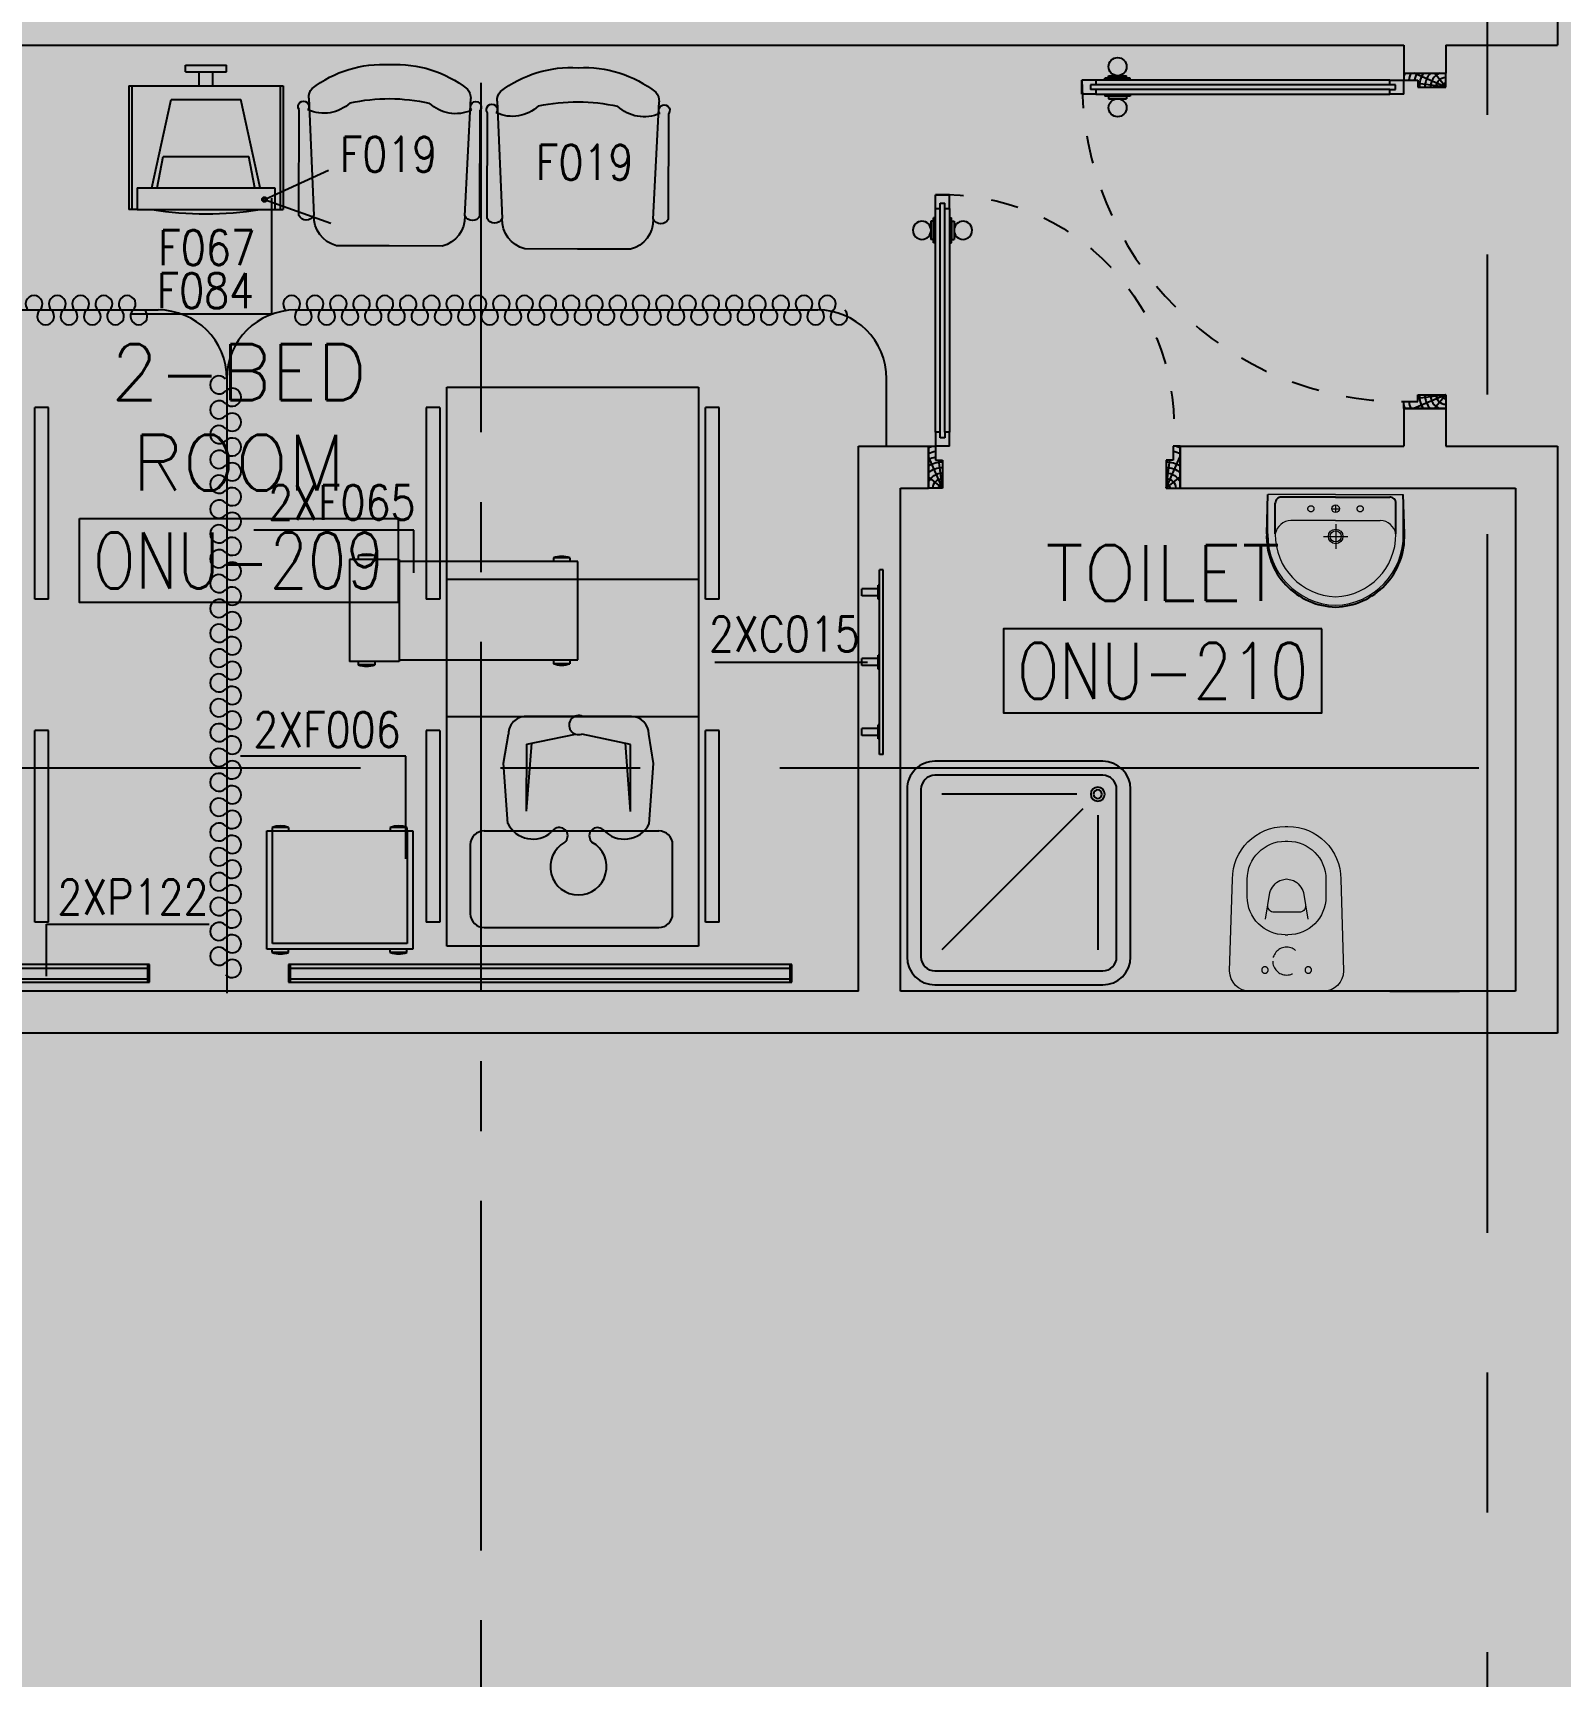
# Model space of a CAD drawing. Extents: x 88852.7 to 88945.7, y 39921.6 to 40001.1.
# Drawn here: x 88862.77 to 88868.23, y 39936.03 to 39941.91 of the extents above; entities that cross this region are included whole.
import ezdxf
from ezdxf.enums import TextEntityAlignment as Align

# ---------------------------------------------------------------- set-up
doc = ezdxf.new("R2010")
doc.units = 0
doc.header["$MEASUREMENT"] = 0
for name, pattern in [('CENTER', [2, 1.25, -0.25, 0.25, -0.25]), ('CENTERX2', [4, 2.5, -0.5, 0.5, -0.5]), ('DASHED', [0.75, 0.5, -0.25]), ('HIDDEN', [0.375, 0.25, -0.125]), ('HIDDEN2', [0.1875, 0.125, -0.0625])]:
    doc.linetypes.add(name, pattern=pattern)
for name, color, linetype in [('A-TEXT', 7, 'CONTINUOUS'), ('AXES', 11, 'CENTERX2'), ('AXES1', 11, 'CENTER'), ('DOOR', 7, 'CONTINUOUS'), ('FIX', 3, 'CONTINUOUS'), ('MEDICAL', 4, 'CONTINUOUS'), ('NON-MEDICAL', 4, 'CONTINUOUS'), ('RM-BOX', 4, 'CONTINUOUS'), ('RM-NAME', 2, 'CONTINUOUS'), ('RM-NO', 2, 'CONTINUOUS'), ('WALL', 4, 'CONTINUOUS')]:
    doc.layers.add(name, color=color, linetype=linetype)
doc.styles.add('ROMANS', font='ROMANS.shx', dxfattribs={"width": 0.6})
doc.dimstyles.new('DIM-OUT', dxfattribs={"dimscale": 0, "dimtxt": 0.24, "dimasz": 0.08, "dimexe": 0.02, "dimexo": 0.02, "dimgap": 0.05, "dimtad": 1, "dimdec": 0, "dimlfac": 1000, "dimzin": 0, "dimdsep": 46, "dimtxsty": 'ROMANS', "dimblk1": 'ARCHTICK', "dimblk2": 'ARCHTICK', "dimsah": 1, "dimcen": 0.01, "dimdle": 0.08, "dimclrd": 4, "dimclre": 4, "dimclrt": 2, "dimadec": 0, "dimazin": 0, "dimtp": 2, "dimtm": 2, "dimtfac": 0.1142857142857143, "dimtdec": 0, "dimtix": 1, "dimtmove": 2, "dimatfit": 3, "dimldrblk": 'ARCHTICK', "dimfxl": 0, "dimtolj": 1, "dimtzin": 0, "dimarcsym": 0})

# ---------------------------------------------------------------- blocks, each defined once
blk = doc.blocks.new('WC1')
at = {"layer": 'FIX', "lineweight": 20}
for p, q in [((-210.0000000029686, 203.8204326368286), (-537.9999999286665, 193.8204326393316)), ((-474.9999999413558, 140.8204326525447), (-537.9999999286665, 140.8204326525447)), ((-137.0000000270957, 0.001240427664015442), (-137.0000000270957, 130.8204326531268)), ((-394.8190632529149, 75.68691823486006), (-490.3663137184049, 60.12952448159922)), ((-726.9999998800631, 4.820432680658996), (-726.9999998800631, -4.817951825360069)), ((-673.9999998932763, 4.820432681706734), (-673.9999998932763, -4.817951825360069)), ((-533.6865895071242, 24.24526864886866), (-539.5413532511157, 0.001240431301994249)), ((-539.5413532511157, 0.001240431301994249), (-533.6865895071242, -24.24278778629377)), ((-338.999999976746, 4.820432680950034), (-338.999999976746, -4.817951826087665)), ((-137.0000000270957, -130.8179517899407), (-137.0000000270957, 0.001240427664015442)), ((-490.3663137184049, -60.12704361174838), (-394.8190632529149, -75.6844373869535)), ((-537.9999999286665, -140.8179517899407), (-474.9999999413558, -140.8179517899407)), ((-537.9999999286665, -193.8179517767567), (-210.0000000029395, -203.8179517742537)), ((-213.1572988978296, -203.8179517742828), (-210.0000000035507, -203.8179517742828))]:
    blk.add_line(p, q, dxfattribs=at)
at = {"layer": 'FIX', "linetype": 'Continuous', "lineweight": 20}
blk.add_line((-420.1086438769998, -47.34975640615448), (-420.4314501879271, 44.6286713128502), dxfattribs=at)
at = {"layer": 'FIX', "linetype": 'HIDDEN', "lineweight": 20, "ltscale": 0.05}
for centre in [(-213.1572988978296, 77.50124041197705), (-213.1572988978296, -77.49875954940217)]:
    blk.add_circle(centre, 11.63803426258817, dxfattribs=at)
at = {"layer": 'FIX', "linetype": 'HIDDEN2', "lineweight": 20, "ltscale": 0.3}
blk.add_circle((-245, 0), 49.81065704648448, dxfattribs=at)
at = {"layer": 'FIX', "lineweight": 20}
for centre, radius, start, end in [((-537.9999999250576, 4.820432684326079), 188.9999999550255, 90.00000000166753, 180.0000000016675), ((-210.0000000088476, 130.8204326550767), 72.9999999817519, 359.9999999983325, 89.99999999833247), ((-537.9999999255524, 4.820432684820844), 135.999999967722, 90.00000000166753, 180.0000000016675), ((-474.999999944499, 4.820432684820844), 135.999999967722, 359.9999999983325, 89.99999999833247), ((-464.3609761304397, -17.61048578153714), 81.97430560104621, 108.4959527768842, 128.924167104086), ((-473.0448338629503, -6.857746605353896), 68.15291692588886, 128.9241670934087, 152.846818088903), ((-537.9999999286665, -4.817951825360069), 188.9999999513875, 180, 270), ((-537.9999999286665, -4.817951825360069), 135.9999999645952, 180, 270), ((-473.0448338628339, 6.860227468045196), 68.15291692606822, 207.1531819110969, 231.0758329065913), ((-464.3609761507541, 17.61296664757538), 81.97430559098913, 231.0758329089363, 251.504047235508), ((-474.9999999413558, -4.817951825360069), 135.9999999645952, 270, 0), ((-210.0000000074942, -130.8179517938843), 72.99999998039857, 270.0000000033351, 2.918171642461503e-09)]:
    blk.add_arc(centre, radius, start, end, dxfattribs=at)
at = {"layer": 'FIX', "linetype": 'Continuous', "lineweight": 20}
for centre, start, end in [((-442.6786698182405, 45.53535193303833), 357.6662144383911, 91.61214824291638), ((-442.3558635072841, -45.58543171666679), 268.3878517570836, 2.333785561608914)]:
    blk.add_arc(centre, 22.26568775101992, start, end, dxfattribs=at)
blk = doc.blocks.new('DOOR90')
at = {"layer": 'DOOR', "linetype": 'ByBlock'}
for p, q in [((0, 0), (-150, 0)), ((-200, -25), (-1000, -25)), ((-200, -42), (-1000, -41.9999999999709)), ((-200, -58), (-1000, -58)), ((-1000, -75), (-200, -75))]:
    blk.add_line(p, q, dxfattribs=at)
at = {"layer": 'DOOR', "color": 0, "linetype": 'ByBlock'}
for p, q in [((-150, 0), (-150, -25)), ((-150, 0), (0, 0)), ((0, -50), (0, 0)), ((-1050, -25), (-1050, -75)), ((-1050, -75), (-1050, -25)), ((-1000, -25), (-1050, -25)), ((-1020, -42), (-1020, -58)), ((-1000, -41.9999999999709), (-1020, -41.9999999999709)), ((-1000, -58), (-1020, -58)), ((-1000, -25), (-1000, -41.9999999999709)), ((-1000, -58), (-1000, -75)), ((-967.6424572214019, -25), (-967.6424572214019, -17.79999999995925)), ((-877.6424572214019, -17.79999999995925), (-967.6424572214019, -17.79999999995925)), ((-955.042457221396, -17.79999999995925), (-955.042457221396, -8.799999999959255)), ((-955.042457221396, -8.799999999959255), (-890.2424572214077, -8.799999999959255)), ((-955.042457221396, -17.79999999995925), (-890.2424572214077, -17.79999999995925)), ((-890.2424572214077, -17.79999999995925), (-890.2424572214077, -8.799999999959255)), ((-877.6424572214019, -25), (-877.6424572214019, -17.79999999995925)), ((-200, -42), (-200, -25)), ((-200, -25), (-150, -25)), ((-180, -42), (-200, -42)), ((-200, -75), (-200, -58)), ((-200, -58), (-180, -58)), ((-180, -58), (-180, -42)), ((-150, -75), (-150, -25)), ((-150, -25), (-100, -25)), ((-100, -25), (-100, -50)), ((-100, -50), (0, -50)), ((-1000, -75), (-1050.000000000029, -74.99999999947613)), ((-967.6424572214019, -75), (-967.6424572214019, -82.20000000004075)), ((-877.6424572214019, -82.20000000004075), (-967.6424572214019, -82.20000000004075)), ((-955.042457221396, -82.20000000004075), (-955.042457221396, -91.20000000004075)), ((-955.042457221396, -82.20000000004075), (-890.2424572214077, -82.20000000004075)), ((-955.042457221396, -91.20000000004075), (-890.2424572214077, -91.20000000004075)), ((-890.2424572214077, -82.20000000004075), (-890.2424572214077, -91.20000000004075)), ((-877.6424572214019, -75), (-877.6424572214019, -82.20000000004075)), ((-150, -75), (-200, -75)), ((-150, -900), (-150, -875)), ((-150, -875), (-100, -875)), ((-100, -850), (0, -850)), ((-100, -875), (-100, -850)), ((0, -850), (0, -900)), ((0, -900), (-150, -900)), ((-150, -900), (0, -900))]:
    blk.add_line(p, q, dxfattribs=at)
at = {"layer": 'DOOR', "color": 9, "linetype": 'ByBlock'}
for p, q in [((0, -50), (-113.7099299924448, 0)), ((0, -50), (-40.1457343158545, 0)), ((0, -50), (-100, -36.64271395650576)), ((0, -850), (-113.7099299924448, -900)), ((0, -850), (-100, -863.3572860434942)), ((0, -850), (-40.1457343158545, -900))]:
    blk.add_line(p, q, dxfattribs=at)
at = {"layer": 'DOOR', "color": 0, "linetype": 'ByBlock'}
for centre in [(-922.6424572214019, 23.53094421501737), (-922.6424572214019, -123.5309442149592)]:
    blk.add_circle(centre, 32.39999999998526, dxfattribs=at)
at = {"layer": 'DOOR', "color": 9, "linetype": 'ByBlock'}
for centre, radius, start, end in [((0, -50), 74.40195781277725, 137.776426416831, 180), ((0, -50), 54.40195781277725, 113.2073828919768, 180), ((0, -50), 154.4019578127773, 161.1052885492919, 166.2857707775487), ((0, -50), 134.4019578127773, 158.1598493930306, 169.2800236451594), ((0, -50), 114.4019578127773, 154.0838418820621, 167.3774258712913), ((0, -50), 94.40195781277725, 148.0181880330829, 180), ((0, -50), 34.40195781277725, 90, 180), ((0, -50), 14.40195781277725, 90, 180), ((0, -850), 134.4019578127773, 190.7199763548406, 201.8401506069695), ((0, -850), 94.40195781277725, 180, 211.9818119669171), ((0, -850), 74.40195781277725, 180, 222.223573583169), ((0, -850), 54.40195781277725, 180, 246.7926171080232), ((0, -850), 34.40195781277725, 180, 270), ((0, -850), 14.40195781277725, 180, 270), ((0, -850), 154.4019578127773, 193.7142292224513, 198.8947114507081)]:
    blk.add_arc(centre, radius, start, end, dxfattribs=at)
at = {"layer": 'DOOR', "linetype": 'HIDDEN', "ltscale": 0.5}
blk.add_arc((-222.2222222220007, -49.99999999976717), 828.155208510499, 178.2701163782035, 275.0030377050298, dxfattribs=at)
blk = doc.blocks.new('DOOR100')
at = {"layer": 'DOOR', "color": 0, "linetype": 'ByBlock'}
for p, q in [((-76.05026414147142, 1251.086443322136), (-76.05026414094755, 1301.086443322165)), ((-76.05026414145686, 1301.086443322136), (-26.05026414145686, 1301.086443322136)), ((-26.05026414145686, 1301.086443322136), (-76.05026414145686, 1301.086443322136)), ((-26.05026414147142, 1251.086443322136), (-26.05026414145686, 1301.086443322136)), ((-59.05026414145686, 1251.086443322136), (-76.05026414147142, 1251.086443322136)), ((-59.05026414145686, 1251.086443322136), (-59.05026414145686, 1271.086443322136)), ((-43.05026414145686, 1271.086443322136), (-59.05026414145686, 1271.086443322136)), ((-43.05026414144231, 1251.086443322136), (-43.05026414144231, 1271.086443322136)), ((-26.05026414147142, 1251.086443322136), (-43.05026414144231, 1251.086443322136)), ((-92.25026414151216, 1206.128900543532), (-92.25026414151216, 1141.328900543544)), ((-83.25026414151216, 1206.128900543532), (-92.25026414151216, 1206.128900543532)), ((-83.25026414151216, 1128.728900543538), (-83.25026414151216, 1218.728900543538)), ((-76.05026414147142, 1218.728900543538), (-83.25026414151216, 1218.728900543538)), ((-83.25026414151216, 1206.128900543532), (-83.25026414151216, 1141.328900543544)), ((-26.05026414145686, 1218.728900543538), (-18.85026414141612, 1218.728900543538)), ((-18.85026414141612, 1128.728900543538), (-18.85026414141612, 1218.728900543538)), ((-18.85026414141612, 1206.128900543532), (-18.85026414141612, 1141.328900543544)), ((-18.85026414141612, 1206.128900543532), (-9.850264141416119, 1206.128900543532)), ((-9.850264141416119, 1206.128900543532), (-9.850264141416119, 1141.328900543544)), ((-83.25026414151216, 1141.328900543544), (-92.25026414151216, 1141.328900543544)), ((-76.05026414147142, 1128.728900543538), (-83.25026414151216, 1128.728900543538)), ((-26.05026414145686, 1128.728900543538), (-18.85026414141612, 1128.728900543538)), ((-18.85026414141612, 1141.328900543544), (-9.850264141416119, 1141.328900543544)), ((-76.0502641411731, 200), (-59.0502641411731, 200)), ((-76.0502641411731, 150), (-76.0502641411731, 200)), ((-59.0502641411731, 200), (-59.0502641411731, 180)), ((-59.0502641411731, 180), (-43.0502641411731, 180)), ((-43.0502641411731, 200), (-26.0502641411731, 200)), ((-43.0502641411731, 180), (-43.0502641411731, 200)), ((-26.0502641411731, 200), (-26.0502641411731, 150)), ((-1201.050264141173, 0), (-1201.050264141173, 150)), ((-1201.050264141173, 150), (-1176.050264141173, 150)), ((-1201.050264141173, 150), (-1201.050264141173, 0)), ((-1176.050264141173, 150), (-1176.050264141173, 100)), ((-76.0502641411731, 150), (-26.0502641411731, 150)), ((-1.050264141173102, 150), (-26.0502641411731, 150)), ((-26.0502641411731, 150), (-26.0502641411731, 100)), ((-1.050264141173102, 150), (-1.050264141173102, 0)), ((-1176.050264141173, 100), (-1151.050264141173, 100)), ((-1151.050264141173, 100), (-1151.050264141173, 0)), ((-51.0502641411731, 100), (-51.0502641411731, 0)), ((-26.0502641411731, 100), (-51.0502641411731, 100)), ((-1151.050264141173, 0), (-1201.050264141173, 0)), ((-51.0502641411731, 0), (-1.050264141173102, 0))]:
    blk.add_line(p, q, dxfattribs=at)
at = {"layer": 'DOOR', "linetype": 'ByBlock'}
for p, q in [((-76.05026414147142, 1251.086443322136), (-76.0502641411731, 200)), ((-59.0502641411731, 200), (-59.05026414145686, 1251.086443322136)), ((-43.0502641411731, 200), (-43.05026414144231, 1251.086443322136)), ((-26.0502641411731, 200), (-26.05026414147142, 1251.086443322136))]:
    blk.add_line(p, q, dxfattribs=at)
at = {"layer": 'DOOR', "color": 9, "linetype": 'ByBlock'}
for p, q in [((-1151.050264141173, 0), (-1201.050264141173, 113.7099299924448)), ((-1151.050264141173, 0), (-1164.407550184667, 100)), ((-51.0502641411731, 0), (-1.050264141173102, 113.7099299924448)), ((-51.0502641411731, 0), (-37.69297809767886, 100)), ((-1151.050264141173, 0), (-1201.050264141173, 40.1457343158545)), ((-51.0502641411731, 0), (-1.050264141173102, 40.1457343158545))]:
    blk.add_line(p, q, dxfattribs=at)
at = {"layer": 'DOOR', "color": 0, "linetype": 'ByBlock'}
for centre in [(-124.5812083564306, 1173.728900543538), (22.48068007354595, 1173.728900543538)]:
    blk.add_circle(centre, 32.39999999998526, dxfattribs=at)
at = {"layer": 'DOOR', "linetype": 'HIDDEN', "ltscale": 0.5}
blk.add_arc((-26.83337057878089, 151.8682979160003), 1149.218412220441, 89.96095720661235, 180.0931464649618, dxfattribs=at)
at = {"layer": 'DOOR', "color": 9, "linetype": 'ByBlock'}
for centre, radius, start, end in [((-1151.050264141159, 0), 154.4019578127773, 103.7142292225058, 108.8947114506697), ((-1151.050264141159, 0), 134.4019578127773, 100.7199763547379, 111.8401506071935), ((-51.05026414115855, 0), 134.4019578127773, 68.15984939280652, 79.2800236452621), ((-51.05026414115855, 0), 154.4019578127773, 71.10528854933027, 76.28577077749422), ((-1151.050264141159, 0), 94.40195781277725, 90, 121.9818119669707), ((-1151.050264141159, 0), 74.40195781277725, 90, 132.223573583291), ((-51.05026414115855, 0), 94.40195781277725, 58.01818803302934, 90), ((-51.05026414115855, 0), 74.40195781277725, 47.77642641670901, 90), ((-51.05026414115855, 0), 114.4019578127773, 64.08384188208258, 77.37742587111109), ((-1151.050264141159, 0), 54.40195781277725, 90, 156.7926171080343), ((-1151.050264141159, 0), 34.40195781277725, 90, 180), ((-1151.050264141159, 0), 14.40195781277725, 90, 180), ((-51.05026414115855, 0), 54.40195781277725, 23.20738289196568, 90), ((-51.05026414115855, 0), 34.40195781277725, 0, 90), ((-51.05026414115855, 0), 14.40195781277725, 0, 90)]:
    blk.add_arc(centre, radius, start, end, dxfattribs=at)
blk = doc.blocks.new('SHR1')
at = {"layer": 'FIX'}
for p, q in [((-195.7106781186449, 195.7106781186521), (-700, 700)), ((-142.6776695296576, 217.6776695296649), (-142.6776695296576, 700)), ((-217.6776695296576, 142.6776695296649), (-700, 142.6776695296649))]:
    blk.add_line(p, q, dxfattribs=at)
for points in [[(-825, 125), (-825, 725, -0.4142135623730951), (-725, 825), (-125, 825, -0.4142135623730951), (-25, 725), (-25, 125, -0.4142135623730951), (-125, 25), (-725, 25, -0.4142135623730951)], [(-775, 125), (-775, 725, -0.414213562373095), (-725, 775), (-125, 775, -0.414213562373095), (-75, 725), (-75, 125, -0.414213562373095), (-125, 75), (-725, 75, -0.414213562373095)]]:
    blk.add_lwpolyline(points, format="xyb", close=True, dxfattribs=at)
for radius in [25, 15]:
    blk.add_circle((-142.6776695296576, 142.6776695296649), radius, dxfattribs=at)
blk = doc.blocks.new('LAV1')
at = {"layer": 'FIX', "linetype": 'DASHED', "lineweight": 20, "ltscale": 0.05}
for p, q in [((-0.4694115376332775, 170.0000000142027), (-0.4694115376332775, 269.9999999857973)), ((-0.4694115376332775, 170.0000000142027), (-0.4694115376332775, 269.9999999857973)), ((49.53058844816405, 220), (-50.46941152343061, 220))]:
    blk.add_line(p, q, dxfattribs=at)
at = {"layer": 'FIX', "linetype": 'ByBlock', "ltscale": 0.3}
for p, q in [((-280, 209.9999999994616), (-275, 49.99999999994179)), ((-245, 210.0000000001601), (-245.0071684214636, 84.99999999749707)), ((245, 210.0000000001601), (245.0071684214636, 84.99999999749707)), ((280, 209.9999999994616), (275, 49.99999999994179)), ((0, 59.99999999755528), (-220.159092843387, 59.99999999752617)), ((0, 59.99999999755528), (220.159092843387, 59.99999999752617))]:
    blk.add_line(p, q, dxfattribs=at)
at = {"layer": 'FIX', "linetype": 'Continuous', "lineweight": 20}
for p, q in [((-274.9999999999418, 209.9999999999418), (-275, 49.99999999994179)), ((274.9999999999418, 209.9999999999418), (275, 49.99999999994179)), ((0, 155), (-181.4175303101365, 155)), ((0, 155), (181.4175303101365, 155)), ((0, 50), (-275, 49.99999999994179)), ((0, 50.00000000005821), (-252.4649419615453, 50.00000000005821)), ((0, 50), (275, 49.99999999994179)), ((0, 50.00000000005821), (252.4649419615453, 50.00000000005821))]:
    blk.add_line(p, q, dxfattribs=at)
at = {"layer": 'FIX', "lineweight": 20}
for p, q in [((15.61226091068238, 107.4999999987776), (-15.48742383631179, 107.4999999987776)), ((2.491287887096405e-08, 91.9501576180046), (2.491287887096405e-08, 123.0498423795507))]:
    blk.add_line(p, q, dxfattribs=at)
for centre, radius in [((-0.4694115376332775, 220), 29.5), ((-0.4694115376332775, 220), 22.5), ((2.491287887096405e-08, 107.4999999987776), 15.54984237273808)]:
    blk.add_circle(centre, radius, dxfattribs=at)
at = {"layer": 'FIX', "linetype": 'HIDDEN', "lineweight": 20, "ltscale": 0.05}
for centre in [(-99.99999997508712, 107.4999999987776), (99.99999997508712, 107.4999999987776)]:
    blk.add_circle(centre, 12.43987389819046, dxfattribs=at)
at = {"layer": 'FIX', "linetype": 'ByBlock', "ltscale": 0.3}
for centre, radius, start, end in [((6.861270151246572, 220.0495655717823), 287.0372485949996, 91.37764975247644, 182.006413439361), ((-6.861270151246572, 220.0495655717823), 287.0372485949996, 357.993586560639, 88.62235024752358), ((-220.1367860755417, 84.87070840633532), 24.8707184123799, 179.7021438729012, 269.9486109004399), ((220.1367860755417, 84.87070840633532), 24.8707184123799, 270.0513890995601, 0.2978561270987753)]:
    blk.add_arc(centre, radius, start, end, dxfattribs=at)
at = {"layer": 'FIX', "linetype": 'Continuous', "lineweight": 20}
for centre, radius, start, end in [((8.362960975442547, 216.6826060375752), 283.4417486471838, 91.69879626983797, 181.3509675422777), ((-8.362960975442547, 216.6826060375752), 283.4417486471838, 358.6490324577223, 88.30120373016202), ((7.639794464339502, 212.4520616861846), 252.6502458993284, 91.73280937402431, 180.4884212311979), ((-7.639794464339502, 212.4520616861846), 252.6502458993284, 359.5115787688021, 88.26719062597567), ((-179.1751118609682, 221.8444314090302), 66.882033842421, 190.2005602816864, 268.0786290524953), ((179.1751118609682, 221.8444314090302), 66.882033842421, 271.9213709475048, 349.7994397183136)]:
    blk.add_arc(centre, radius, start, end, dxfattribs=at)
blk = doc.blocks.new('RM1')
at = {"layer": 'RM-BOX'}
blk.add_lwpolyline([(569.8908462408872, -200), (-569.890846240829, -200), (-569.8908462407999, -500), (569.8908462407999, -500)], close=True, dxfattribs=at)
at = {"layer": 'RM-NAME', "style": 'ROMANS'}
for tag, p in [('ROOMNAME1', (-5.820766091346741e-11, 323.8095238095266)), ('ROOMNAME2', (0, 0))]:
    blk.add_attdef(tag, text='', height=200, dxfattribs=at).set_placement(p, align=Align.MIDDLE)
at = {"layer": 'RM-NO', "style": 'ROMANS', "width": 0.8}
blk.add_attdef('ROOMNO', text='', height=200, dxfattribs=at).set_placement((0, -350), align=Align.MIDDLE)

msp = doc.modelspace()

# ---------------------------------------------------------------- linework, layer by layer
at = {"layer": 'AXES'}
for p, q in [((88867.97025844976, 39921.61526879654), (88867.97025844976, 40000.42794392369)), ((88853.43860656461, 39939.27956244052), (88876.97025844976, 39939.27956244052))]:
    msp.add_line(p, q, dxfattribs=at)
at = {"layer": 'AXES1'}
msp.add_line((88864.37025844975, 39928.47956244052), (88864.37025844975, 39987.29956244052), dxfattribs=at)
msp.add_line((88864.37025844975, 39928.47956244052), (88864.37025844975, 39987.29956244052), dxfattribs=at)
at = {"layer": 'FIX'}
msp.add_line((88866.52254777163, 39939.13185175983), (88866.01825844975, 39938.62756243795), dxfattribs=at)
at = {"layer": 'MEDICAL'}
for p, q in [((88863.31162523967, 39941.79313905291), (88863.45926303495, 39941.79313905291)), ((88863.31162523967, 39941.76869087177), (88863.31162523967, 39941.79313905291)), ((88863.45926303495, 39941.76869087177), (88863.45926303495, 39941.79313905291)), ((88863.31162523967, 39941.76869087177), (88863.45926303495, 39941.76869087177)), ((88863.36083783809, 39941.71947827334), (88863.36083783809, 39941.76869087177)), ((88863.41005043652, 39941.71947827334), (88863.41005043652, 39941.76869087177)), ((88863.10985358612, 39941.71947827334), (88863.66103468848, 39941.71947827334)), ((88863.10985358612, 39941.71947827334), (88863.10985358612, 39941.27656488751)), ((88863.11969610582, 39941.71947827334), (88863.11969610582, 39941.27656488751)), ((88863.19208219643, 39941.35389897075), (88863.26067298993, 39941.67026567492)), ((88863.26067298993, 39941.67026567492), (88863.5102152847, 39941.67026567492)), ((88863.57880607819, 39941.35389897075), (88863.5102152847, 39941.67026567492)), ((88863.6511921688, 39941.71947827334), (88863.6511921688, 39941.27656488751)), ((88863.66103468848, 39941.71947827334), (88863.66103468848, 39941.27656488751)), ((88863.21075902559, 39941.35389897075), (88863.23271624191, 39941.4664267412)), ((88863.23271624191, 39941.4664267412), (88863.5381720327, 39941.4664267412)), ((88863.56012924902, 39941.35389897075), (88863.5381720327, 39941.4664267412)), ((88863.59497832997, 39941.31281181322), (88863.82363621861, 39941.41759843263)), ((88863.13938114519, 39941.35389897075), (88863.13938114519, 39941.27656488751)), ((88863.13938114519, 39941.35389897075), (88863.63150712944, 39941.35389897075)), ((88863.63150712944, 39941.35389897075), (88863.63150712944, 39941.27656488751)), ((88863.13938114519, 39941.27656488751), (88863.10985358612, 39941.27656488751)), ((88863.13938114519, 39941.27656488751), (88863.63150712944, 39941.27656488751)), ((88863.59497832997, 39941.31281181322), (88863.83177396527, 39941.22800324791)), ((88863.63150712944, 39941.27656488751), (88863.66103468848, 39941.27656488751)), ((88861.12025844975, 39940.91717292956), (88863.21407067469, 39940.91717292963)), ((88863.70604735547, 39940.91717292956), (88865.57419629728, 39940.91717292963)), ((88863.4599899147, 39940.6711099375), (88863.4599899147, 39938.47238211735)), ((88865.82025844975, 39940.42956244051), (88865.82025844975, 39940.6711099375)), ((88864.24711660239, 39938.64059501539), (88864.24711660239, 39940.64059501539)), ((88864.24711660239, 39940.64059501539), (88865.14711660238, 39940.64059501539)), ((88865.14711660238, 39940.64059501539), (88865.14711660238, 39938.64059501539)), ((88862.77330254739, 39939.88238744531), (88862.77330254739, 39940.56813723167)), ((88862.82251514582, 39940.56813723167), (88862.77330254739, 39940.56813723167)), ((88862.82251514582, 39939.88238744531), (88862.82251514582, 39940.56813723167)), ((88864.2221166024, 39940.56813723167), (88864.17290400396, 39940.56813723167)), ((88864.17290400396, 39940.56813723167), (88864.17290400396, 39939.88238744531)), ((88864.2221166024, 39940.56813723167), (88864.2221166024, 39939.88238744531)), ((88865.17211660239, 39939.88238744531), (88865.17211660239, 39940.56813723167)), ((88865.22132920081, 39940.56813723167), (88865.17211660239, 39940.56813723167)), ((88865.22132920081, 39939.88238744531), (88865.22132920081, 39940.56813723167)), ((88864.07638701124, 39940.02393004728), (88863.8992216569, 39940.02393004728)), ((88863.8992216569, 39940.02393004728), (88863.8992216569, 39939.65975681893)), ((88863.9302439272, 39940.03815397064), (88863.9302439272, 39940.02393004728)), ((88863.98929904531, 39940.03815397064), (88863.9302439272, 39940.03815397064)), ((88863.98929904531, 39940.03815397064), (88863.98929904531, 39940.02393004728)), ((88864.07638701124, 39940.02393004728), (88864.07638701124, 39939.65975681893)), ((88864.62828746253, 39940.03069002637), (88864.62828746253, 39940.01777847248)), ((88864.68734258064, 39940.03069002637), (88864.62828746253, 39940.03069002637)), ((88864.68734258064, 39940.03069002637), (88864.68734258064, 39940.01777847248)), ((88864.71615079076, 39940.01777847248), (88864.07638701124, 39940.01777847248)), ((88864.71615079076, 39939.66590839373), (88864.71615079076, 39940.01777847248)), ((88865.14711660238, 39939.95313789929), (88864.24711660239, 39939.95313789929)), ((88862.82251514582, 39939.88238744531), (88862.77330254739, 39939.88238744531)), ((88864.2221166024, 39939.88238744531), (88864.17290400396, 39939.88238744531)), ((88865.22132920081, 39939.88238744531), (88865.17211660239, 39939.88238744531)), ((88864.07638701124, 39939.65975681893), (88863.8992216569, 39939.65975681893)), ((88863.9302439272, 39939.65975681893), (88863.9302439272, 39939.64781440268)), ((88863.98929904531, 39939.64781440268), (88863.9302439272, 39939.64781440268)), ((88863.98929904531, 39939.65975681893), (88863.98929904531, 39939.64781440268)), ((88864.07638701124, 39939.66590839373), (88864.71615079076, 39939.66590839373)), ((88864.62828746253, 39939.66590839373), (88864.62828746253, 39939.65154637481)), ((88864.68734258064, 39939.65154637481), (88864.62828746253, 39939.65154637481)), ((88864.68734258064, 39939.66590839373), (88864.68734258064, 39939.65154637481)), ((88865.14711660238, 39939.46101191504), (88864.24711660239, 39939.46101191504)), ((88862.77330254739, 39938.72657713524), (88862.77330254739, 39939.41232692161)), ((88862.82251514582, 39939.41232692161), (88862.77330254739, 39939.41232692161)), ((88862.82251514582, 39938.72657713524), (88862.82251514582, 39939.41232692161)), ((88864.2221166024, 39939.41232692161), (88864.17290400396, 39939.41232692161)), ((88864.17290400396, 39939.41232692161), (88864.17290400396, 39938.72657713524)), ((88864.2221166024, 39939.41232692161), (88864.2221166024, 39938.72657713524)), ((88865.17211660239, 39938.72657713524), (88865.17211660239, 39939.41232692161)), ((88865.22132920081, 39939.41232692161), (88865.17211660239, 39939.41232692161)), ((88865.22132920081, 39938.72657713524), (88865.22132920081, 39939.41232692161)), ((88863.60325845901, 39939.05402415574), (88864.12491200231, 39939.05402415574)), ((88863.60325845901, 39938.63079580929), (88863.60325845901, 39939.05402415574)), ((88863.68113547265, 39939.06618632763), (88863.62208035454, 39939.06618632763)), ((88863.62208035454, 39939.06618632763), (88863.62208035454, 39939.05402415574)), ((88863.62294349838, 39938.65048084865), (88863.62294349838, 39939.05402415574)), ((88863.68113547265, 39939.06618632763), (88863.68113547265, 39939.05402415574)), ((88864.10385887173, 39939.06618632763), (88864.04480375363, 39939.06618632763)), ((88864.04480375363, 39939.06618632763), (88864.04480375363, 39939.05402415574)), ((88864.10385887173, 39939.06618632763), (88864.10385887173, 39939.05402415574)), ((88864.10522696294, 39939.05402415574), (88864.10522696294, 39938.65048084865)), ((88864.12491200231, 39939.05402415574), (88864.12491200231, 39938.63079580929)), ((88864.38026206495, 39939.05334835024), (88865.00559270201, 39939.05334835024)), ((88864.33104946653, 39939.00413575182), (88864.33104946653, 39938.75672212562)), ((88865.05480530045, 39938.75672212562), (88865.05480530045, 39939.00413575182)), ((88862.82251514582, 39938.72657713524), (88862.77330254739, 39938.72657713524)), ((88864.2221166024, 39938.72657713524), (88864.17290400396, 39938.72657713524)), ((88864.38026206495, 39938.70750952719), (88865.00559270201, 39938.70750952719)), ((88865.22132920081, 39938.72657713524), (88865.17211660239, 39938.72657713524)), ((88864.12491200231, 39938.63079580929), (88863.60325845901, 39938.63079580929)), ((88863.62208035454, 39938.61863363738), (88863.62208035454, 39938.63079580929)), ((88863.68113547265, 39938.61863363738), (88863.62208035454, 39938.61863363738)), ((88864.10522696294, 39938.65048084865), (88863.62294349838, 39938.65048084865)), ((88863.68113547265, 39938.61863363738), (88863.68113547265, 39938.63079580929)), ((88864.04480375363, 39938.61863363738), (88864.04480375363, 39938.63079580929)), ((88864.10385887173, 39938.61863363738), (88864.04480375363, 39938.61863363738)), ((88864.10385887173, 39938.61863363738), (88864.10385887173, 39938.63079580929)), ((88865.14711660238, 39938.64059501539), (88864.24711660239, 39938.64059501539)), ((88863.18384117684, 39938.57538721031), (88861.3834848629, 39938.57538721031)), ((88863.17768960205, 39938.56077722015), (88861.38963643771, 39938.56077722015)), ((88863.17768960205, 39938.51233356858), (88863.17768960205, 39938.57538721031)), ((88863.18384117684, 39938.51233356858), (88863.18384117684, 39938.57538721031)), ((88865.48104946551, 39938.57538721031), (88863.68069315157, 39938.57538721031)), ((88863.68069315157, 39938.57538721031), (88863.68069315157, 39938.51233356853)), ((88863.68684472637, 39938.57538721027), (88863.68684472637, 39938.51233356853)), ((88865.4748978907, 39938.56077722015), (88863.68684472637, 39938.56077722015)), ((88865.4748978907, 39938.51233356858), (88865.4748978907, 39938.57538721031)), ((88865.48104946551, 39938.51233356858), (88865.48104946551, 39938.57538721031)), ((88861.3834848629, 39938.51233356857), (88863.18384117684, 39938.51233356858)), ((88861.38963643771, 39938.52386777133), (88863.17768960205, 39938.52386777134)), ((88863.68069315157, 39938.51233356857), (88865.48104946551, 39938.51233356858)), ((88863.68684472637, 39938.52386777133), (88865.4748978907, 39938.52386777134))]:
    msp.add_line(p, q, dxfattribs=at)
at = {"layer": 'MEDICAL', "const_width": 0.0007381889763779523}
for points in [[(88863.82326712413, 39941.41759843263, 1), (88863.8240053131, 39941.41759843263, 1)], [(88863.83177396527, 39941.22800324791, 1), (88863.83251215426, 39941.22800324791, 1)]]:
    msp.add_lwpolyline(points, format="xyb", close=True, dxfattribs=at)
at = {"layer": 'MEDICAL'}
for radius in [0.008681158060852562, 0.005325391936819217]:
    msp.add_circle((88863.59453060466, 39941.31238793267), radius, dxfattribs=at)
for centre, radius, start, end in [((88863.38544413731, 39942.44650560221), 1.185812007059398, 260.6152773515107, 279.3847226484892), ((88863.21392692257, 39940.6711099375), 0.2460629921259841, 0, 90), ((88863.70605290683, 39940.6711099375), 0.2460629921259841, 90, 180), ((88865.57419545762, 39940.6711099375), 0.2460629921259841, 0, 90), ((88863.95977148626, 39939.95203192339), 0.09104330708663272, 71.07535558421918, 108.9246444157808), ((88864.6578150216, 39939.94456797913), 0.09104330708663272, 71.07535558421918, 108.9246444157808), ((88863.95977148626, 39939.73393644992), 0.09104330708660129, 251.0753555842192, 288.9246444157808), ((88864.6578150216, 39939.73766842205), 0.09104330708660129, 251.0753555842192, 288.9246444157808), ((88863.6516079136, 39938.9800642804), 0.09104330708663272, 71.07535558421918, 108.9246444157808), ((88864.07433131269, 39938.9800642804), 0.09104330708663272, 71.07535558421918, 108.9246444157808), ((88864.38026206495, 39939.00413575182), 0.04921259842519683, 90, 180), ((88865.00559270201, 39939.00413575182), 0.04921259842519683, 0, 90), ((88864.38026206495, 39938.75672212562), 0.04921259842519683, 180, 270), ((88865.00559270201, 39938.75672212562), 0.04921259842519683, 270, 0), ((88863.6516079136, 39938.70475568464), 0.09104330708663272, 251.0753555842192, 288.9246444157808), ((88864.07433131269, 39938.70475568464), 0.09104330708663272, 251.0753555842192, 288.9246444157808)]:
    msp.add_arc(centre, radius, start, end, dxfattribs=at)
at = {"layer": 'MEDICAL', "color": 15}
for centre, radius, start, end in [((88862.77032921246, 39940.93832617241), 0.03022016358404023, 313.5683623532261, 226.4316376467739), ((88862.85364252441, 39940.93832617241), 0.03022016358403887, 313.5683623532261, 226.4316376467739), ((88862.93695583637, 39940.93832617241), 0.03022016358403887, 313.5683623532261, 226.4316376467739), ((88863.02026914831, 39940.93832617241), 0.03022016358404023, 313.5683623532261, 226.4316376467739), ((88863.10358246027, 39940.93832617241), 0.03022016358403887, 313.5683623532261, 226.4316376467739), ((88863.6920562294, 39940.93832617241), 0.03022016358403887, 313.5683623532261, 226.4316376467739), ((88863.77536954134, 39940.93832617241), 0.03022016358403955, 313.5683623532261, 226.4316376467739), ((88863.8586828533, 39940.93832617241), 0.03022016358403887, 313.5683623532261, 226.4316376467739), ((88863.94199616525, 39940.93832617241), 0.03022016358403887, 313.5683623532261, 226.4316376467739), ((88864.0253094772, 39940.93832617241), 0.03022016358403955, 313.5683623532261, 226.4316376467739), ((88864.10862278915, 39940.93832617241), 0.03022016358403887, 313.5683623532261, 226.4316376467739), ((88864.19193610111, 39940.93832617241), 0.03022016358403887, 313.5683623532261, 226.4316376467739), ((88864.27524941305, 39940.93832617241), 0.03022016358403955, 313.5683623532261, 226.4316376467739), ((88864.35856272501, 39940.93832617241), 0.03022016358403887, 313.5683623532261, 226.4316376467739), ((88864.44187603697, 39940.93832617241), 0.03022016358403887, 313.5683623532261, 226.4316376467739), ((88864.52518934892, 39940.93832617241), 0.03022016358403955, 313.5683623532261, 226.4316376467739), ((88864.60850266088, 39940.93832617241), 0.03022016358403887, 313.5683623532261, 226.4316376467739), ((88864.69181597282, 39940.93832617241), 0.03022016358403887, 313.5683623532261, 226.4316376467739), ((88864.77512928478, 39940.93832617241), 0.03022016358403955, 313.5683623532261, 226.4316376467739), ((88864.85844259673, 39940.93832617241), 0.03022016358403887, 313.5683623532261, 226.4316376467739), ((88864.94175590869, 39940.93832617241), 0.03022016358403887, 313.5683623532261, 226.4316376467739), ((88865.02506922063, 39940.93832617241), 0.03022016358403955, 313.5683623532261, 226.4316376467739), ((88865.10838253259, 39940.93832617241), 0.03022016358403887, 313.5683623532261, 226.4316376467739), ((88865.19169584454, 39940.93832617241), 0.03022016358403887, 313.5683623532261, 226.4316376467739), ((88865.2750091565, 39940.93832617241), 0.03022016358404023, 313.5683623532261, 226.4316376467739), ((88865.35832246844, 39940.93832617241), 0.03022016358403887, 313.5683623532261, 226.4316376467739), ((88865.4416357804, 39940.93832617241), 0.03022016358403887, 313.5683623532261, 226.4316376467739), ((88865.52494909236, 39940.93832617241), 0.03022016358404023, 313.5683623532261, 226.4316376467739), ((88865.6082624043, 39940.93832617241), 0.03022016358403887, 313.5683623532261, 226.4316376467739), ((88862.81198586844, 39940.89453397948), 0.0302201635840361, 133.5683623532261, 46.43163764677393), ((88862.8952991804, 39940.89453397948), 0.03022016358403752, 133.5683623532261, 46.43163764677393), ((88862.97861249234, 39940.89453397948), 0.03022016358403887, 133.5683623532261, 46.43163764677393), ((88863.0619258043, 39940.89453397948), 0.0302201635840361, 133.5683623532261, 46.43163764677393), ((88863.14523911625, 39940.89453397948), 0.03022016358403752, 133.5683623532261, 46.43163764677393), ((88863.73371288537, 39940.89453397948), 0.0302201635840382, 133.5683623532261, 46.43163764677393), ((88863.81702619733, 39940.89453397948), 0.0302201635840382, 133.5683623532261, 46.43163764677393), ((88863.90033950927, 39940.89453397948), 0.0302201635840382, 133.5683623532261, 46.43163764677393), ((88863.98365282123, 39940.89453397948), 0.0302201635840382, 133.5683623532261, 46.43163764677393), ((88864.06696613318, 39940.89453397948), 0.0302201635840382, 133.5683623532261, 46.43163764677393), ((88864.15027944514, 39940.89453397948), 0.0302201635840382, 133.5683623532261, 46.43163764677393), ((88864.23359275708, 39940.89453397948), 0.0302201635840382, 133.5683623532261, 46.43163764677393), ((88864.31690606904, 39940.89453397948), 0.0302201635840382, 133.5683623532261, 46.43163764677393), ((88864.40021938099, 39940.89453397948), 0.0302201635840382, 133.5683623532261, 46.43163764677393), ((88864.48353269295, 39940.89453397948), 0.0302201635840382, 133.5683623532261, 46.43163764677393), ((88864.56684600489, 39940.89453397948), 0.0302201635840382, 133.5683623532261, 46.43163764677393), ((88864.65015931685, 39940.89453397948), 0.0302201635840382, 133.5683623532261, 46.43163764677393), ((88864.7334726288, 39940.89453397948), 0.0302201635840382, 133.5683623532261, 46.43163764677393), ((88864.81678594075, 39940.89453397948), 0.0302201635840382, 133.5683623532261, 46.43163764677393), ((88864.9000992527, 39940.89453397948), 0.0302201635840382, 133.5683623532261, 46.43163764677393), ((88864.98341256466, 39940.89453397948), 0.0302201635840382, 133.5683623532261, 46.43163764677393), ((88865.06672587662, 39940.89453397948), 0.0302201635840382, 133.5683623532261, 46.43163764677393), ((88865.15003918856, 39940.89453397948), 0.03022016358403752, 133.5683623532261, 46.43163764677393), ((88865.23335250052, 39940.89453397948), 0.03022016358403887, 133.5683623532261, 46.43163764677393), ((88865.31666581247, 39940.89453397948), 0.0302201635840361, 133.5683623532261, 46.43163764677393), ((88865.39997912443, 39940.89453397948), 0.03022016358403752, 133.5683623532261, 46.43163764677393), ((88865.48329243637, 39940.89453397948), 0.03022016358403887, 133.5683623532261, 46.43163764677393), ((88865.56660574833, 39940.89453397948), 0.0302201635840361, 133.5683623532261, 46.43163764677393), ((88865.64991906028, 39940.89453397948), 0.03022016358403752, 133.5683623532261, 46.43163764677393), ((88863.43208159723, 39940.64908761205), 0.03223484115630669, 43.56836235558358, 316.4316376444164), ((88863.47879326968, 39940.60465384567), 0.03223484115630813, 223.5683623555836, 136.4316376444164), ((88863.43208159723, 39940.56022007931), 0.03223484115630516, 43.56836235558358, 316.4316376444164), ((88863.43208159723, 39940.47135254656), 0.03223484115630813, 43.56836235558358, 316.4316376444164), ((88863.47879326968, 39940.51578631293), 0.03223484115630958, 223.5683623555836, 136.4316376444164), ((88863.47879326968, 39940.42691878018), 0.03223484115630813, 223.5683623555836, 136.4316376444164), ((88863.43208159723, 39940.3824850138), 0.03223484115630669, 43.56836235558358, 316.4316376444164), ((88863.43208159723, 39940.29361748105), 0.03223484115630516, 43.56836235558358, 316.4316376444164), ((88863.47879326968, 39940.33805124743), 0.03223484115630813, 223.5683623555836, 136.4316376444164), ((88863.47879326968, 39940.24918371468), 0.03223484115630958, 223.5683623555836, 136.4316376444164), ((88863.43208159723, 39940.2047499483), 0.03223484115630813, 43.56836235558358, 316.4316376444164), ((88863.43208159723, 39940.11588241556), 0.03223484115630669, 43.56836235558358, 316.4316376444164), ((88863.47879326968, 39940.16031618194), 0.03223484115630813, 223.5683623555836, 136.4316376444164), ((88863.47879326968, 39940.07144864919), 0.03223484115630813, 223.5683623555836, 136.4316376444164), ((88863.43208159723, 39940.02701488281), 0.03223484115630741, 43.56836235558358, 316.4316376444164), ((88863.43208159723, 39939.93814735005), 0.03223484115630741, 43.56836235558358, 316.4316376444164), ((88863.47879326968, 39939.98258111643), 0.03223484115630885, 223.5683623555836, 136.4316376444164), ((88863.47879326968, 39939.89371358368), 0.03223484115630813, 223.5683623555836, 136.4316376444164), ((88863.43208159723, 39939.8492798173), 0.03223484115630741, 43.56836235558358, 316.4316376444164), ((88863.43208159723, 39939.76041228455), 0.03223484115630741, 43.56836235558358, 316.4316376444164), ((88863.47879326968, 39939.80484605093), 0.03223484115630813, 223.5683623555836, 136.4316376444164), ((88863.47879326968, 39939.71597851818), 0.03223484115630885, 223.5683623555836, 136.4316376444164), ((88863.43208159723, 39939.6715447518), 0.03223484115630741, 43.56836235558358, 316.4316376444164), ((88863.43208159723, 39939.58267721906), 0.03223484115630741, 43.56836235558358, 316.4316376444164), ((88863.47879326968, 39939.62711098544), 0.03223484115630813, 223.5683623555836, 136.4316376444164), ((88863.47879326968, 39939.53824345268), 0.03223484115630813, 223.5683623555836, 136.4316376444164), ((88863.43208159723, 39939.49380968631), 0.03223484115630741, 43.56836235558358, 316.4316376444164), ((88863.43208159723, 39939.40494215356), 0.03223484115630741, 43.56836235558358, 316.4316376444164), ((88863.47879326968, 39939.44937591993), 0.03223484115630885, 223.5683623555836, 136.4316376444164), ((88863.47879326968, 39939.36050838718), 0.03223484115630813, 223.5683623555836, 136.4316376444164), ((88863.43208159723, 39939.31607462081), 0.03223484115630741, 43.56836235558358, 316.4316376444164), ((88863.43208159723, 39939.22720708806), 0.03223484115630741, 43.56836235558358, 316.4316376444164), ((88863.47879326968, 39939.27164085443), 0.03223484115630813, 223.5683623555836, 136.4316376444164), ((88863.47879326968, 39939.18277332169), 0.03223484115630885, 223.5683623555836, 136.4316376444164), ((88863.43208159723, 39939.13833955531), 0.03223484115630741, 43.56836235558358, 316.4316376444164), ((88863.43208159723, 39939.04947202256), 0.03223484115630741, 43.56836235558358, 316.4316376444164), ((88863.47879326968, 39939.09390578893), 0.03223484115630813, 223.5683623555836, 136.4316376444164), ((88863.47879326968, 39939.00503825618), 0.03223484115630813, 223.5683623555836, 136.4316376444164), ((88863.43208159723, 39938.96060448981), 0.03223484115630741, 43.56836235558358, 316.4316376444164), ((88863.43208159723, 39938.87173695706), 0.03223484115630741, 43.56836235558358, 316.4316376444164), ((88863.47879326968, 39938.91617072344), 0.03223484115630885, 223.5683623555836, 136.4316376444164), ((88863.47879326968, 39938.82730319069), 0.03223484115630813, 223.5683623555836, 136.4316376444164), ((88863.43208159723, 39938.78286942431), 0.03223484115630741, 43.56836235558358, 316.4316376444164), ((88863.47879326968, 39938.73843565794), 0.03223484115630813, 223.5683623555836, 136.4316376444164), ((88863.43208159723, 39938.69400189156), 0.03223484115630741, 43.56836235558358, 316.4316376444164), ((88863.47879326968, 39938.64956812519), 0.03223484115630885, 223.5683623555836, 136.4316376444164), ((88863.43208159723, 39938.60513435881), 0.03223484115630741, 43.56836235558358, 316.4316376444164), ((88863.47879326968, 39938.56070059244), 0.03223484115630813, 223.5683623555836, 136.4316376444164)]:
    msp.add_arc(centre, radius, start, end, dxfattribs=at)
at = {"layer": 'NON-MEDICAL', "extrusion": (0, 0, -1)}
for p, q in [((88863.75293862166, 39941.67512621622), (88863.77102325516, 39941.255278253)), ((88864.31149253964, 39941.25343110385), (88864.33244652614, 39941.6731456457)), ((88863.71697632672, 39941.2554629679), (88863.71826933112, 39941.63379146705)), ((88864.36553946808, 39941.25324638892), (88864.36683247249, 39941.63157488807)), ((88864.39084822225, 39941.24426614965), (88864.39214122665, 39941.6225946488)), ((88864.4268105172, 39941.66392939798), (88864.4448951507, 39941.24408143475)), ((88864.98536443517, 39941.2422342856), (88865.00631842167, 39941.66194882745)), ((88865.03941136361, 39941.24204957068), (88865.04070436802, 39941.62037806983)), ((88864.04088846757, 39941.14626082152), (88863.85172421801, 39941.14690732372)), ((88864.23005271713, 39941.14561431932), (88864.04088846757, 39941.14626082152)), ((88864.7147603631, 39941.13506400328), (88864.52559611354, 39941.13571050548)), ((88864.90392461266, 39941.13441750107), (88864.7147603631, 39941.13506400328))]:
    msp.add_line(p, q, dxfattribs=at)
at = {"layer": 'NON-MEDICAL'}
for p, q in [((88865.80779299045, 39939.98752476893), (88865.79509299045, 39939.98752476893)), ((88865.79509299045, 39939.32712476893), (88865.79509299045, 39939.98752476893)), ((88865.80779299045, 39939.32712476893), (88865.80779299045, 39939.98752476893)), ((88865.73159299044, 39939.89462476893), (88865.73159299044, 39939.92002476893)), ((88865.79009299044, 39939.92002476893), (88865.73159299044, 39939.92002476893)), ((88865.79009299044, 39939.88232476893), (88865.79009299044, 39939.93232476893)), ((88865.79509299045, 39939.93232476893), (88865.79009299044, 39939.93232476893)), ((88865.79009299044, 39939.89462476893), (88865.73159299044, 39939.89462476893)), ((88865.79509299045, 39939.88232476893), (88865.79009299044, 39939.88232476893)), ((88865.73159299044, 39939.64462476893), (88865.73159299044, 39939.67002476893)), ((88865.79009299044, 39939.67002476893), (88865.73159299044, 39939.67002476893)), ((88865.79509299045, 39939.68232476893), (88865.79009299044, 39939.68232476893)), ((88865.79009299044, 39939.63232476893), (88865.79009299044, 39939.68232476893)), ((88865.79009299044, 39939.64462476893), (88865.73159299044, 39939.64462476893)), ((88865.79509299045, 39939.63232476893), (88865.79009299044, 39939.63232476893)), ((88864.70343168324, 39939.46259128803), (88864.53001630954, 39939.46279620784)), ((88864.907139403, 39939.46235057266), (88864.7332513432, 39939.46255605102)), ((88865.79509299045, 39939.43232476893), (88865.79009299044, 39939.43232476893)), ((88865.79009299044, 39939.38232476893), (88865.79009299044, 39939.43232476893)), ((88864.45028228576, 39939.29531186507), (88864.46708818809, 39939.40001663146)), ((88864.53279991711, 39939.36337254274), (88864.70691166079, 39939.39975894582)), ((88864.90412083155, 39939.36293376381), (88864.72979838392, 39939.3997943898)), ((88864.9864773821, 39939.29467825921), (88864.96991897939, 39939.39942245121)), ((88865.79009299044, 39939.42002476893), (88865.73159299044, 39939.42002476893)), ((88865.73159299044, 39939.39462476893), (88865.73159299044, 39939.42002476893)), ((88865.79009299044, 39939.39462476893), (88865.73159299044, 39939.39462476893)), ((88865.79509299045, 39939.38232476893), (88865.79009299044, 39939.38232476893)), ((88864.53251652668, 39939.12355065711), (88864.5511194732, 39939.36720101943)), ((88864.53251652668, 39939.12355065711), (88864.53279991711, 39939.36337254274)), ((88864.90383744115, 39939.12311187819), (88864.8858103746, 39939.3668055251)), ((88864.90383744115, 39939.12311187819), (88864.90412083155, 39939.36293376381)), ((88865.80779299045, 39939.32712476893), (88865.79509299045, 39939.32712476893)), ((88864.4652818784, 39939.07962602915), (88864.45028228576, 39939.29531186507)), ((88864.97096809295, 39939.07902847473), (88864.9864773821, 39939.29467825921))]:
    msp.add_line(p, q, dxfattribs=at)
at = {"layer": 'NON-MEDICAL', "extrusion": (0, 0, -1)}
for centre, radius, start, end in [((-88864.01695525064, 39941.38365866492), 0.4119960122207696, 52.24287556620062, 93.63906617298582), ((-88864.06644380449, 39941.38348952906), 0.4119960122209382, 86.75256917840746, 128.1487597815979), ((-88864.69082714617, 39941.37246184667), 0.4119960122207696, 52.24287556620062, 93.63906617298582), ((-88864.74031570002, 39941.37229271081), 0.4119960122209382, 86.75256917840746, 128.1487597815979), ((-88863.80387628205, 39941.67680887639), 0.05096544506934862, 358.1079955352023, 39.73549690247922), ((-88864.04986634453, 39940.92247276977), 0.7508748075250167, 78.57304801666567, 89.45237990836412), ((-88864.0303811479, 39940.92253936386), 0.7508748075252426, 90.939255440739, 101.8185873311384), ((-88864.28152155715, 39941.67517643938), 0.0509654450693346, 140.6561384463543, 182.2836398119429), ((-88864.47774817758, 39941.66561205814), 0.05096544506934862, 358.1079955352023, 39.73549690247922), ((-88864.95539345268, 39941.66397962113), 0.0509654450693346, 140.6561384463543, 182.2836398119429), ((-88863.73427617725, 39941.64498296825), 0.01953122685105648, 325.0399216582514, 215.3517136875256), ((-88863.80758977501, 39941.75607589861), 0.135177915642385, 226.2282088454169, 295.1192987829214), ((-88864.27834996267, 39941.7544669926), 0.1351779156423789, 245.2723365643202, 314.1634265010848), ((-88864.35090249726, 39941.642875539), 0.01953122685105648, 325.0399216582514, 215.3517136875256), ((-88864.40814807278, 39941.63378615001), 0.01953122685105648, 325.0399216582514, 215.3517136875256), ((-88864.48146167054, 39941.74487908037), 0.135177915642385, 226.2282088454169, 295.1192987829214), ((-88864.72373824006, 39940.91127595152), 0.7508748075250167, 78.57304801666567, 89.45237990836412), ((-88864.70425304343, 39940.91134254562), 0.7508748075252426, 90.939255440739, 101.8185873311384), ((-88864.9522218582, 39941.74327017436), 0.1351779156423789, 245.2723365643202, 314.1634265010848), ((-88865.02477439279, 39941.63167872075), 0.01953122685105648, 325.0399216582514, 215.3517136875256), ((-88863.74404770815, 39941.26939101666), 0.03044421513186904, 207.6171594448928, 332.7744759028481), ((-88863.87893504856, 39941.25140390929), 0.1079813210387472, 284.595639994596, 2.056200047327724), ((-88864.20355678495, 39941.25029445722), 0.107981321038722, 178.3354353008941, 255.7959953538093), ((-88864.33856392108, 39941.2673591526), 0.03044421513186962, 207.6171594448928, 332.7744759028481), ((-88864.41791960369, 39941.25819419842), 0.03044421513186904, 207.6171594448928, 332.7744759028481), ((-88864.55280694409, 39941.24020709104), 0.1079813210387472, 284.595639994596, 2.056200047327724), ((-88864.87742868047, 39941.23909763897), 0.107981321038722, 178.3354353008941, 255.7959953538093), ((-88865.0124358166, 39941.25616233436), 0.03044421513186962, 207.6171594448928, 332.7744759028481)]:
    msp.add_arc(centre, radius, start, end, dxfattribs=at)
at = {"layer": 'NON-MEDICAL'}
for centre, radius, start, end in [((88864.52994203701, 39939.39994235893), 0.0628538927944191, 89.93229530387386, 179.9322953072089), ((88864.71830527003, 39939.43190252299), 0.03410313598586761, 64.00702382276407, 289.6948400745106), ((88864.90706513048, 39939.39949672374), 0.0628538927944191, 359.9322953072089, 89.93229530387386), ((88864.5546835799, 39939.12408935368), 0.09984814200245842, 206.4431411201407, 311.4207341304829), ((88864.65766737418, 39939.02078634201), 0.04660228849490911, 118.8828075529099, 142.4068986651787), ((88864.64964546276, 39939.03548992273), 0.02985305455057437, 309.9760094295008, 119.0326189701684), ((88864.78650071494, 39939.03532820493), 0.02985305455057437, 60.83197164216944, 229.8885811826417), ((88864.7784440764, 39939.02064362376), 0.04660228849490911, 37.45769195003241, 60.98178306075853), ((88864.88167172295, 39939.12370296148), 0.09984814200245842, 221.4626486801033, 333.421449492262), ((88864.71794245335, 39938.92485750878), 0.1005662284710706, 119.2360261476135, 60.62856446361486)]:
    msp.add_arc(centre, radius, start, end, dxfattribs=at)
at = {"layer": 'WALL'}
for p, q in [((88868.22025844976, 39943.96456244052), (88868.22025844976, 39941.86456244052)), ((88861.02025844976, 39941.86456244052), (88867.67025844975, 39941.86456244052)), ((88867.82025844975, 39941.86456244052), (88868.22025844976, 39941.86456244052)), ((88867.67025844975, 39941.76406244052), (88867.82025844975, 39941.76406244052)), ((88867.67025844975, 39940.56406244052), (88867.82025844975, 39940.56406244052)), ((88865.72025844976, 39940.42956244052), (88865.97025844976, 39940.42956244052)), ((88866.87025844975, 39940.42956244052), (88867.67025844975, 39940.42956244052)), ((88867.82025844975, 39940.42956244052), (88868.22025844976, 39940.42956244052)), ((88868.22025844976, 39940.42956244052), (88868.22025844976, 39938.32956244052)), ((88865.87025844975, 39940.27956244052), (88865.97025844976, 39940.27956244052)), ((88866.87025844975, 39940.27956244052), (88868.07025844975, 39940.27956244052)), ((88868.07025844975, 39940.27956244052), (88868.07025844975, 39938.47956244052)), ((88865.72025844976, 39938.47956244052), (88861.02025844976, 39938.47956244052)), ((88868.07025844975, 39938.47956244052), (88865.87025844975, 39938.47956244052)), ((88867.62025844975, 39938.47956244052), (88867.87025844975, 39938.47956244052)), ((88868.22025844976, 39938.32956244052), (88861.02025844975, 39938.32956244051)), ((88865.72025844976, 39938.32956244052), (88862.97025844976, 39938.32956244052))]:
    msp.add_line(p, q, dxfattribs=at)
at = {"layer": 'WALL', "linetype": 'ByBlock'}
for p, q in [((88867.67025844975, 39941.86456244052), (88867.67025844975, 39941.76406244052)), ((88867.82025844975, 39941.86456244052), (88867.82025844975, 39941.76406244052)), ((88867.67025844975, 39940.56406244052), (88867.67025844975, 39940.42956244052)), ((88867.82025844975, 39940.56406244052), (88867.82025844975, 39940.42956244052)), ((88865.72025844976, 39938.47956244052), (88865.72025844976, 39940.42956244052)), ((88865.97025844976, 39940.27956244052), (88865.97025844976, 39940.42956244052)), ((88866.87025844975, 39940.27956244052), (88866.87025844975, 39940.42956244052)), ((88865.87025844975, 39938.47956244052), (88865.87025844975, 39940.27956244052))]:
    msp.add_line(p, q, dxfattribs=at)

# ---------------------------------------------------------------- block references
at = {"layer": 'DOOR', "color": 0, "linetype": 'Continuous', "yscale": 0.000999999996565748, "zscale": 0.001, "rotation": 90}
for name, p, xscale in [('DOOR100', (88867.82025844975, 39941.76511270466), 0.000999999996565748), ('DOOR90', (88865.97025844976, 39940.27956244052), -0.000999999996565748)]:
    msp.add_blockref(name, p, dxfattribs=dict(at, xscale=xscale))
at = {"layer": 'FIX'}
for name, p, xscale, yscale, zscale, rotation in [('LAV1', (88867.42631337716, 39940.3005624375), 0.0008800000068731606, 0.000879999999597203, 0.00087999999978, 180), ('SHR1', (88866.71825844975, 39939.32756243795), -0.001000000003841706, 0.000999999996565748, 0.001, 180), ('WC1', (88867.25125844889, 39938.34256244049), -0.000999999996565748, 0.000999999996565748, 0.001, 90)]:
    msp.add_blockref(name, p, dxfattribs=dict(at, xscale=xscale, yscale=yscale, zscale=zscale, rotation=rotation))
at = {"layer": 'RM-NO'}
ref = msp.add_blockref('RM1', (88863.5031192757, 39940.37071124651), dxfattribs=dict(at, xscale=-0.001000000003841706, yscale=0.000999999996565748, zscale=0.001))
ref.add_attrib('ROOMNO', 'ONU-209', dxfattribs={"height": 0.2, "style": 'ROMANS', "width": 0.8}).set_placement((88863.5031192757, 39940.02071124651), align=Align.MIDDLE)
ref.add_attrib('ROOMNAME2', 'ROOM', dxfattribs={"layer": 'RM-NAME', "height": 0.2, "style": 'ROMANS'}).set_placement((88863.5031192757, 39940.37071124651), align=Align.MIDDLE)
ref.add_attrib('ROOMNAME1', '2-BED', dxfattribs={"layer": 'RM-NAME', "height": 0.2, "style": 'ROMANS'}).set_placement((88863.5031192757, 39940.69452077032), align=Align.MIDDLE)
at = {"layer": 'RM-NO', "xscale": 0.001000000003841706, "yscale": 0.000999999996565748, "zscale": 0.001}
msp.add_blockref('RM1', (88866.80791637162, 39939.97607803987), dxfattribs=at).add_auto_attribs({'ROOMNO': 'ONU-210', 'ROOMNAME2': 'TOILET'})

# ---------------------------------------------------------------- texts
at = {"layer": 'A-TEXT', "color": 7, "ltscale": 400, "style": 'ROMANS', "width": 0.8339742554873566}
for s, p in [('F019', (88863.86413526667, 39941.41174146727)), ('F019', (88864.5659449516, 39941.38295540347)), ('F067', (88863.21492527366, 39941.07790544868)), ('F084', (88863.20912475373, 39940.92355059359)), ('2XF065', (88863.60770834099, 39940.16575623141)), ('2XC015', (88865.18417062321, 39939.69536794232)), ('2XF006', (88863.55474754215, 39939.35330742041)), ('2XP122', (88862.85366641263, 39938.75481509296))]:
    msp.add_text(s, height=0.125, dxfattribs=at).set_placement(p)

# ---------------------------------------------------------------- leaders
at = {"layer": 'A-TEXT'}
for points in [[(88863.61957552865, 39941.31684397849), (88863.61957552865, 39940.90183128337), (88863.11552478271, 39940.90183128337)], [(88864.129009467, 39939.97640359926), (88864.129009467, 39940.1299001714), (88863.557025312, 39940.1299001714)], [(88865.75141614291, 39939.65648117702), (88865.20585922644, 39939.65648117702)], [(88864.0998518255, 39938.95304807838), (88864.0998518255, 39939.32075419183), (88863.50861989838, 39939.32075419183)], [(88862.81470936717, 39938.53420504501), (88862.81470936717, 39938.71952818416), (88863.39662420849, 39938.71952818416)]]:
    msp.add_leader(points, dimstyle='DIM-OUT', override={"dimscale": 1, "dimasz": 40}, dxfattribs=at)

doc.saveas('drawing.dxf')
